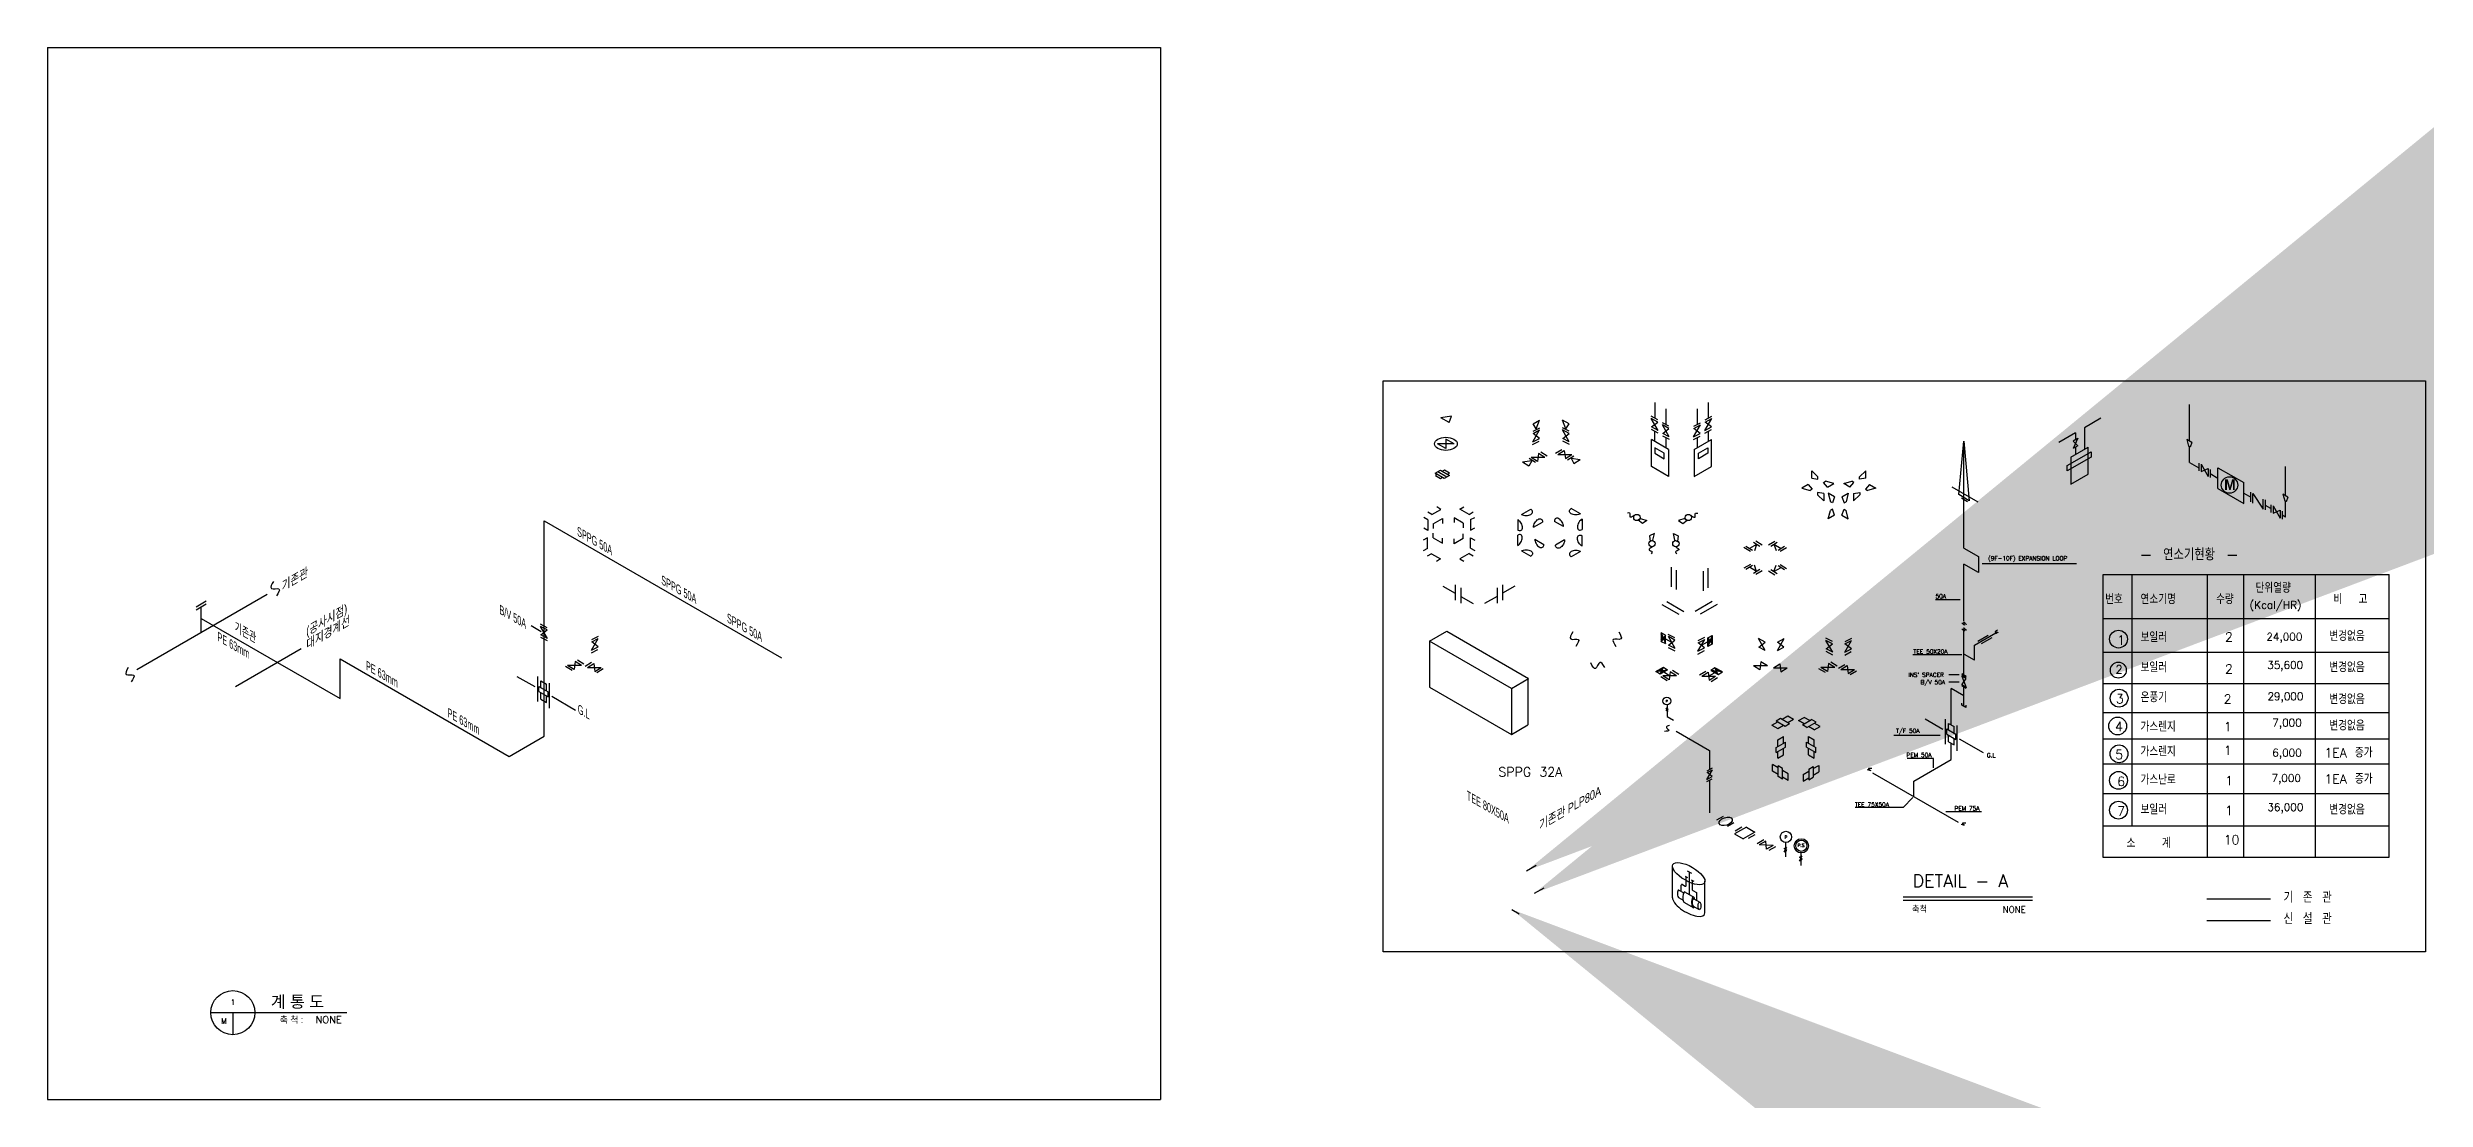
# Model space of a CAD drawing. Extents: x -252 to 275, y 253 to 390.
# Drawn here: x -34.9 to 274.8, y 252.9 to 389.9 of the extents above; entities that cross this region are included whole.
import ezdxf
from ezdxf.enums import TextEntityAlignment as Align

# ---------------------------------------------------------------- set-up
doc = ezdxf.new("R2010")
doc.units = 0
doc.layers.get('0').update_dxf_attribs({"linetype": 'CONTINUOUS'})
for name, color, linetype in [('GAS', 1, 'CONTINUOUS'), ('GTEXT', 2, 'CONTINUOUS'), ('기존관', 3, 'CONTINUOUS')]:
    doc.layers.add(name, color=color, linetype=linetype)
doc.styles.add('HGW', font='romand', dxfattribs={"bigfont": 'hgw'})
doc.styles.add('HSH', font='romans', dxfattribs={"bigfont": 'hs'})
doc.styles.add('HSW', font='romans.shx', dxfattribs={"bigfont": 'HSw.shx'})
doc.styles.add('HTXTW', font='txt', dxfattribs={"bigfont": 'htxtw'})
doc.styles.get("Standard").update_dxf_attribs({"font": 'Dotum.ttf'})
doc.styles.add('굴림', font='', dxfattribs={"bigfont": '굴림'})
doc.styles.get('굴림').set_extended_font_data('Gulim', bold=True)
doc.dimstyles.get("Standard").update_dxf_attribs({"dimtxt": 0.18, "dimasz": 0.18, "dimexe": 0.18, "dimexo": 0.0625, "dimgap": 0.09, "dimtad": 0, "dimtih": 1, "dimtoh": 1, "dimdec": 4, "dimzin": 0, "dimdsep": 46, "dimtxsty": 'Standard', "dimcen": 0.09, "dimadec": 0, "dimazin": 0, "dimtfac": 1, "dimtdec": 4, "dimtofl": 0, "dimtmove": 0, "dimatfit": 3, "dimfxl": 0, "dimtolj": 1, "dimtzin": 0, "dimarcsym": 0})

msp = doc.modelspace()

# ---------------------------------------------------------------- linework, layer by layer
for p, q in [((139.07, 346.52), (274.85, 346.52)), ((139.07, 272.15), (139.07, 346.52)), ((274.85, 346.52), (274.85, 272.15)), ((274.85, 272.15), (139.07, 272.15))]:
    msp.add_line(p, q)
at = {"layer": 'GAS'}
for p, q in [((174.45, 343.68), (174.45, 341.64)), ((175.88, 342.85), (175.88, 340.82)), ((179.97, 342.85), (179.97, 340.82)), ((181.4, 343.68), (181.4, 341.64)), ((232.57, 341.65), (230.42, 340.41)), ((244.1, 338.67), (244.1, 343.42)), ((174.43, 339.95), (174.43, 338.63)), ((175.88, 339.11), (175.88, 337.79)), ((179.97, 339.11), (179.97, 337.79)), ((181.42, 339.95), (181.42, 338.63)), ((214.72, 324.73), (214.72, 338.35)), ((229.24, 339.73), (227.09, 338.49)), ((229.24, 339.73), (229.24, 338.84)), ((229.24, 337.86), (229.24, 336.91)), ((230.42, 340.41), (230.42, 337.6)), ((244.1, 335.89), (244.1, 337.93)), ((244.1, 335.89), (245.31, 335.19)), ((256.61, 331.54), (256.61, 335.36)), ((246.79, 334.43), (247.8, 333.85)), ((251.18, 331.9), (252.08, 331.37)), ((254.69, 329.87), (253.99, 330.27)), ((256.61, 328.76), (256.17, 329.01)), ((256.61, 328.76), (256.61, 330.8)), ((29.75, 300.21), (29.75, 328.29)), ((29.75, 328.29), (60.68, 310.43)), ((214.72, 324.73), (216.61, 323.65)), ((214.72, 315.2), (214.72, 322.65)), ((216.61, 321.56), (214.72, 322.65)), ((216.61, 323.65), (216.61, 321.56)), ((214.72, 308.19), (214.72, 313.93)), ((216.08, 312.09), (218.87, 313.7)), ((-4.97, 309.83), (3.19, 305.12)), ((3.19, 305.12), (3.19, 310.32)), ((3.19, 310.32), (25.22, 297.6)), ((216.08, 310.12), (214.78, 310.87)), ((216.08, 310.12), (216.08, 312.09)), ((213.08, 301.68), (213.08, 306.43)), ((214.72, 305.48), (213.08, 306.43)), ((214.72, 304.24), (214.72, 306.61)), ((25.22, 297.6), (29.75, 300.21)), ((213.08, 297.17), (213.08, 299.3)), ((202.83, 295.47), (213.96, 289.04)), ((208.2, 294.35), (213.08, 297.17)), ((208.2, 292.37), (208.2, 294.35)), ((246.36, 276.2), (254.66, 276.2))]:
    msp.add_line(p, q, dxfattribs=at)
at = {"layer": 'GAS', "color": 50}
for p, q in [((217.12, 322.72), (229.37, 322.72)), ((214.23, 317.97), (211.04, 317.97)), ((214.47, 310.82), (208.08, 310.82)), ((210.75, 297.33), (207.32, 297.33)), ((210.75, 296.12), (210.75, 297.33)), ((208.06, 292.22), (206.82, 290.96)), ((206.82, 290.96), (200.55, 290.96)), ((212.36, 290.42), (217, 290.42))]:
    msp.add_line(p, q, dxfattribs=at)
at = {"layer": 'GTEXT'}
for p, q in [((-34.92, 389.92), (-34.92, 252.92)), ((-34.92, 389.92), (110.08, 389.92)), ((110.08, 389.92), (110.08, 252.92)), ((147.99, 341.89), (146.6, 341.71)), ((147.67, 341.09), (146.6, 341.71)), ((147.67, 341.09), (147.99, 341.89)), ((158.59, 340.93), (159.45, 341.4)), ((159, 340.28), (158.59, 340.93)), ((159, 340.28), (159.45, 341.4)), ((163.29, 340.93), (162.43, 341.4)), ((162.87, 340.28), (162.43, 341.4)), ((162.87, 340.28), (163.29, 340.93)), ((174.83, 341.43), (173.97, 341.9)), ((174.88, 340.04), (173.98, 341.6)), ((174.84, 341.14), (173.98, 341.6)), ((174.01, 340.51), (174.84, 341.14)), ((176.3, 340.59), (175.44, 341.05)), ((176.34, 339.2), (175.44, 340.76)), ((176.3, 340.29), (175.44, 340.76)), ((179.51, 339.2), (180.41, 340.76)), ((179.54, 340.29), (180.41, 340.76)), ((179.55, 340.59), (180.41, 341.05)), ((180.97, 340.04), (181.87, 341.6)), ((181.01, 341.43), (181.88, 341.9)), ((181.01, 341.14), (181.87, 341.6)), ((181.83, 340.51), (181.01, 341.14)), ((148.3, 338.31), (146.15, 338.31)), ((147.23, 337.69), (146.15, 338.31)), ((148.3, 338.31), (147.23, 338.93)), ((147.23, 338.93), (147.23, 337.69)), ((158.54, 338.21), (159.41, 338.67)), ((158.55, 338.56), (159.45, 340.11)), ((158.55, 338.56), (159.42, 339.02)), ((158.59, 339.65), (159.45, 340.11)), ((159.42, 339.02), (158.59, 339.65)), ((158.6, 339.95), (159.46, 340.41)), ((163.28, 339.95), (162.42, 340.41)), ((163.29, 339.65), (162.43, 340.11)), ((163.32, 338.56), (162.43, 340.11)), ((162.46, 339.02), (163.29, 339.65)), ((163.32, 338.56), (162.46, 339.02)), ((163.33, 338.21), (162.47, 338.67)), ((174.88, 340.04), (174.01, 340.51)), ((176.26, 337.57), (174.01, 338.87)), ((174.01, 335.35), (174.01, 338.87)), ((174.89, 339.7), (174.03, 340.16)), ((174.47, 337.77), (174.47, 337.07)), ((175.69, 337.07), (174.47, 337.77)), ((175.48, 339.66), (176.3, 340.29)), ((176.34, 339.2), (175.48, 339.66)), ((176.35, 338.85), (175.49, 339.32)), ((179.5, 338.85), (180.36, 339.32)), ((179.51, 339.2), (180.37, 339.66)), ((180.37, 339.66), (179.54, 340.29)), ((179.59, 337.57), (181.84, 338.87)), ((180.16, 337.07), (181.38, 337.77)), ((180.96, 339.7), (181.82, 340.16)), ((180.97, 340.04), (181.83, 340.51)), ((181.38, 337.77), (181.38, 337.07)), ((181.84, 335.35), (181.84, 338.87)), ((214.04, 331.7), (214.73, 338.65)), ((214.73, 338.65), (215.41, 330.9)), ((228.65, 336.58), (230.9, 337.88)), ((229.57, 339.03), (228.95, 337.7)), ((229.21, 338.82), (228.95, 338.67)), ((228.95, 338.67), (229.57, 338.05)), ((229.57, 338.05), (228.95, 337.7)), ((229.21, 338.82), (229.57, 339.03)), ((230.9, 334.36), (230.9, 337.88)), ((243.77, 338.86), (243.99, 337.99)), ((244.43, 338.48), (243.77, 338.86)), ((244.2, 337.87), (243.99, 337.99)), ((244.43, 338.48), (244.2, 337.87)), ((145.85, 334.49), (146.53, 334.89)), ((146.19, 334.69), (147.37, 334)), ((146.53, 334.89), (147.71, 334.2)), ((147.05, 334.89), (146.79, 334.74)), ((147.73, 334.49), (147.05, 334.89)), ((158.42, 336.07), (157.23, 335.9)), ((158.06, 335.38), (157.23, 335.9)), ((158.42, 336.07), (158.06, 335.38)), ((158.91, 335.88), (158.08, 336.4)), ((159.17, 336.02), (158.34, 336.54)), ((160.14, 336.54), (158.34, 336.54)), ((159.31, 337.06), (159.17, 336.02)), ((160.14, 336.54), (159.31, 337.06)), ((160.44, 336.71), (159.61, 337.22)), ((161.53, 337.07), (162.36, 337.58)), ((161.83, 336.9), (162.66, 337.42)), ((161.83, 336.9), (163.63, 336.9)), ((162.66, 337.42), (162.8, 336.38)), ((162.8, 336.38), (163.63, 336.9)), ((163.06, 336.24), (163.89, 336.76)), ((163.55, 336.43), (164.74, 336.25)), ((163.55, 336.43), (163.91, 335.74)), ((163.91, 335.74), (164.74, 336.25)), ((176.26, 334.05), (174.01, 335.35)), ((174.47, 337.07), (175.69, 336.37)), ((175.69, 336.37), (175.69, 337.09)), ((176.26, 337.57), (176.26, 334.05)), ((179.59, 337.57), (179.59, 334.05)), ((179.59, 334.05), (181.84, 335.35)), ((180.16, 336.37), (180.16, 337.09)), ((181.38, 337.07), (180.16, 336.37)), ((194.9, 333.83), (194.9, 334.79)), ((194.9, 334.79), (195.7, 334)), ((201.93, 334.79), (201.13, 334)), ((201.93, 333.84), (201.93, 334.79)), ((228.19, 335.47), (231.28, 337.26)), ((231.28, 336.56), (228.19, 334.78)), ((228.19, 334.78), (228.19, 335.5)), ((228.65, 336.58), (228.65, 335.43)), ((228.65, 335.75), (228.65, 333.06)), ((231.28, 337.26), (231.28, 336.56)), ((245.31, 335.79), (245.31, 334.77)), ((245.62, 335.65), (246.55, 334.05)), ((245.62, 335.65), (245.62, 334.69)), ((245.62, 334.69), (246.55, 335.08)), ((246.55, 335.08), (246.55, 334.05)), ((246.79, 334.94), (246.79, 333.91)), ((247.8, 335.2), (251.18, 333.25)), ((247.8, 332.49), (247.8, 335.2)), ((147.03, 333.81), (145.85, 334.49)), ((146.11, 334.34), (145.87, 334.2)), ((145.87, 334.2), (146.55, 333.81)), ((146.55, 333.81), (146.79, 333.95)), ((147.71, 334.2), (147.03, 333.81)), ((147.47, 334.34), (147.73, 334.49)), ((194.42, 333), (193.59, 332.53)), ((193.59, 332.53), (194.68, 332.23)), ((194.42, 333), (194.94, 332.38)), ((194.94, 332.38), (194.68, 332.23)), ((194.9, 333.83), (195.7, 333.7)), ((196.46, 331.82), (195.66, 331.96)), ((195.66, 331.96), (195.66, 331.66)), ((196.46, 330.87), (195.66, 331.66)), ((195.7, 333.7), (195.7, 334)), ((196.42, 333.28), (196.68, 333.43)), ((196.94, 332.65), (196.42, 333.28)), ((196.46, 331.82), (196.46, 330.87)), ((197.77, 333.13), (196.68, 333.43)), ((196.94, 332.65), (197.77, 333.13)), ((197.05, 331.86), (197.34, 330.77)), ((197.88, 331.39), (197.05, 331.86)), ((198.84, 331.39), (199.66, 331.86)), ((199.06, 333.13), (200.14, 333.43)), ((199.88, 332.65), (199.06, 333.13)), ((199.66, 331.86), (199.38, 330.77)), ((199.88, 332.65), (200.4, 333.28)), ((200.4, 333.28), (200.14, 333.43)), ((200.36, 331.83), (201.16, 331.96)), ((200.36, 331.83), (200.36, 330.87)), ((200.36, 330.87), (201.16, 331.66)), ((201.13, 333.7), (201.13, 334)), ((201.93, 333.84), (201.13, 333.7)), ((201.16, 331.96), (201.16, 331.66)), ((202.41, 333.01), (201.89, 332.38)), ((201.89, 332.38), (202.15, 332.23)), ((203.23, 332.53), (202.15, 332.23)), ((202.41, 333.01), (203.23, 332.53)), ((216.57, 330.7), (213.2, 332.64)), ((215.41, 330.9), (214.04, 331.7)), ((228.65, 333.06), (230.9, 334.36)), ((247.8, 332.49), (251.18, 330.54)), ((251.18, 330.54), (251.18, 333.25)), ((252.08, 330.73), (252.08, 332.01)), ((252.37, 330.57), (252.37, 331.85)), ((252.37, 331.85), (253.7, 329.8)), ((256.28, 331.73), (256.51, 330.86)), ((256.94, 331.35), (256.28, 331.73)), ((144.88, 328.4), (144.35, 328.7)), ((145.4, 329.09), (144.87, 329.39)), ((144.88, 328.4), (144.88, 327.02)), ((145.4, 329.09), (146.59, 329.77)), ((145.59, 327.87), (146.78, 328.56)), ((146.59, 329.77), (146.06, 330.08)), ((146.78, 328.56), (146.78, 327.95)), ((149.49, 327.96), (148.3, 328.65)), ((148.3, 328.65), (148.3, 328.04)), ((149.06, 329.81), (149.59, 330.11)), ((150.25, 329.12), (149.06, 329.81)), ((150.25, 329.12), (150.78, 329.43)), ((150.46, 328.43), (150.99, 328.73)), ((150.46, 328.43), (150.46, 327.06)), ((156.59, 328.43), (156.59, 327.05)), ((157.11, 329.12), (158.3, 329.8)), ((164.77, 329.2), (163.58, 329.89)), ((164.98, 328.51), (164.98, 327.14)), ((172.58, 328.59), (172.27, 328.37)), ((172.85, 327.93), (172.27, 328.37)), ((172.58, 328.59), (173.41, 328.32)), ((178.37, 328.59), (177.53, 328.32)), ((178.09, 327.93), (178.68, 328.37)), ((178.37, 328.59), (178.68, 328.37)), ((197.05, 328.55), (197.34, 329.64)), ((197.88, 329.02), (197.05, 328.55)), ((197.6, 330.62), (197.34, 330.77)), ((197.6, 329.79), (197.34, 329.64)), ((197.88, 331.39), (197.6, 330.62)), ((197.88, 329.02), (197.6, 329.79)), ((198.84, 331.39), (199.12, 330.62)), ((198.84, 329.02), (199.12, 329.79)), ((198.84, 329.02), (199.66, 328.55)), ((199.12, 330.62), (199.38, 330.77)), ((199.12, 329.79), (199.38, 329.64)), ((199.66, 328.55), (199.38, 329.64)), ((215.17, 330.77), (214.39, 331.22)), ((253.7, 329.8), (253.7, 331.08)), ((253.99, 329.73), (253.99, 331.01)), ((254.69, 330.37), (254.69, 329.35)), ((255, 330.23), (255.94, 328.63)), ((255, 330.23), (255, 329.27)), ((255, 329.27), (255.94, 329.66)), ((255.94, 329.66), (255.94, 328.63)), ((256.17, 329.52), (256.17, 328.49)), ((256.72, 330.74), (256.51, 330.86)), ((256.94, 331.35), (256.72, 330.74)), ((144.83, 326.06), (144.3, 325.75)), ((144.88, 327.02), (144.35, 327.33)), ((144.83, 324.68), (144.83, 326.06)), ((145.59, 327.87), (145.59, 327.26)), ((145.59, 326.07), (145.59, 326.68)), ((145.59, 326.07), (146.78, 325.38)), ((146.78, 325.38), (146.78, 326)), ((149.49, 325.98), (148.3, 325.3)), ((148.3, 325.3), (148.3, 325.91)), ((149.49, 327.96), (149.49, 327.35)), ((149.49, 325.98), (149.49, 326.59)), ((150.46, 327.06), (150.99, 327.36)), ((150.46, 326.07), (150.99, 325.77)), ((150.46, 324.7), (150.46, 326.07)), ((156.59, 325.05), (156.59, 326.42)), ((158.65, 327.44), (159.84, 328.12)), ((158.81, 325.9), (160, 325.21)), ((162.56, 327.53), (161.37, 328.21)), ((162.71, 325.81), (161.52, 325.12)), ((164.98, 324.96), (164.98, 326.34)), ((173.41, 328.32), (172.85, 327.93)), ((174.4, 326.61), (173.78, 326.32)), ((173.78, 326.32), (173.87, 325.6)), ((174.21, 325.76), (173.87, 325.6)), ((174.21, 325.76), (174.4, 326.61)), ((176.88, 326.61), (177.5, 326.32)), ((177.07, 325.76), (176.88, 326.61)), ((177.07, 325.76), (177.42, 325.6)), ((177.5, 326.32), (177.42, 325.6)), ((177.53, 328.32), (178.09, 327.93)), ((188.13, 324.95), (187.3, 325.46)), ((188.43, 325.11), (187.6, 325.62)), ((189.25, 325.13), (190.08, 325.64)), ((189.56, 324.97), (190.39, 325.48)), ((144.83, 324.68), (144.3, 324.38)), ((145.35, 323.99), (144.82, 323.69)), ((145.35, 323.99), (146.54, 323.31)), ((146.54, 323.31), (146.01, 323)), ((150.25, 324.01), (149.06, 323.32)), ((149.06, 323.32), (149.59, 323.02)), ((150.25, 324.01), (150.78, 323.7)), ((150.46, 324.7), (150.99, 324.4)), ((157.11, 324.36), (158.3, 323.67)), ((164.77, 324.27), (163.58, 323.58)), ((176.63, 319.69), (176.63, 322.25)), ((186.9, 324.29), (186.07, 324.8)), ((186.9, 322.6), (186.07, 322.09)), ((187.16, 324.43), (186.33, 324.94)), ((187.16, 322.46), (186.33, 321.95)), ((187.71, 325.2), (186.78, 324.66)), ((187.71, 321.69), (186.78, 322.22)), ((187.71, 325.2), (187.43, 324.39)), ((187.71, 321.69), (187.43, 322.5)), ((189.97, 325.22), (190.91, 324.69)), ((189.97, 325.22), (190.25, 324.41)), ((189.97, 321.66), (190.25, 322.48)), ((189.97, 321.66), (190.91, 322.2)), ((190.52, 324.45), (191.35, 324.96)), ((190.52, 322.44), (191.35, 321.93)), ((190.78, 324.31), (191.61, 324.82)), ((190.78, 322.58), (191.61, 322.07)), ((177.27, 319.32), (177.27, 321.87)), ((180.78, 319.17), (180.78, 321.73)), ((181.42, 319.55), (181.42, 322.1)), ((188.13, 321.94), (187.3, 321.43)), ((188.43, 321.78), (187.6, 321.27)), ((189.25, 321.76), (190.08, 321.24)), ((189.56, 321.92), (190.39, 321.41)), ((-6.33, 318.67), (-23.29, 308.88)), ((-14.26, 317.8), (-15.57, 317.04)), ((-14.26, 317.41), (-15.57, 316.66)), ((-14.9, 313.73), (-14.9, 317.04)), ((175.38, 317.38), (177.59, 316.1)), ((176.03, 317.75), (178.24, 316.48)), ((181.94, 317.75), (179.73, 316.48)), ((182.58, 317.38), (180.37, 316.1)), ((-14.9, 315.56), (-4.97, 309.83)), ((30.16, 314.36), (29.3, 314.83)), ((30.16, 314.07), (29.3, 314.53)), ((30.2, 312.97), (29.3, 314.53)), ((29.34, 313.44), (30.16, 314.07)), ((30.2, 312.97), (29.34, 313.44)), ((30.21, 312.63), (29.35, 313.09)), ((35.93, 311.42), (36.82, 312.97)), ((35.96, 312.51), (36.82, 312.97)), ((35.97, 312.81), (36.83, 313.27)), ((145.11, 312.6), (147.36, 313.9)), ((147.36, 313.9), (158.02, 307.74)), ((175.85, 313.38), (175.28, 313.7)), ((175.28, 313.7), (175.28, 312.57)), ((175.28, 313.7), (175.85, 312.28)), ((175.28, 313.66), (175.29, 313.67)), ((175.28, 313.58), (175.31, 313.61)), ((175.28, 313.49), (175.34, 313.55)), ((175.28, 313.41), (175.36, 313.49)), ((175.28, 313.33), (175.38, 313.43)), ((175.85, 313.38), (175.28, 312.57)), ((175.28, 313.24), (175.41, 313.37)), ((175.28, 313.16), (175.43, 313.31)), ((175.28, 313.08), (175.46, 313.25)), ((175.28, 312.99), (175.48, 313.2)), ((175.28, 312.91), (175.5, 313.14)), ((175.28, 312.82), (175.53, 313.08)), ((175.28, 312.74), (175.55, 313.02)), ((175.28, 312.66), (175.49, 312.87)), ((175.58, 312.96), (175.85, 313.23)), ((175.6, 312.9), (175.85, 313.14)), ((175.62, 312.84), (175.85, 313.06)), ((175.65, 312.78), (175.85, 312.98)), ((175.67, 312.72), (175.85, 312.89)), ((175.69, 313.16), (175.85, 313.31)), ((175.85, 312.28), (175.85, 313.38)), ((176.66, 312.43), (175.88, 312.88)), ((177.07, 313.02), (176.21, 313.49)), ((177.08, 312.73), (176.22, 313.19)), ((177.11, 311.63), (176.22, 313.19)), ((180.12, 312.67), (180.99, 313.13)), ((181.35, 313.02), (181.92, 313.35)), ((181.92, 313.35), (181.35, 311.93)), ((181.35, 311.93), (181.35, 313.02)), ((181.35, 313.02), (181.92, 312.21)), ((181.5, 312.8), (181.35, 312.96)), ((181.62, 312.6), (181.35, 312.87)), ((181.92, 312.72), (181.74, 312.9)), ((181.92, 312.8), (181.76, 312.96)), ((181.92, 312.89), (181.78, 313.02)), ((181.92, 312.97), (181.81, 313.08)), ((181.92, 313.05), (181.83, 313.14)), ((181.92, 313.14), (181.86, 313.2)), ((181.92, 313.22), (181.88, 313.26)), ((181.92, 313.31), (181.9, 313.32)), ((181.92, 313.35), (181.92, 312.21)), ((188.81, 312.47), (187.95, 312.93)), ((188.85, 311.37), (187.95, 312.93)), ((190.42, 311.37), (191.31, 312.93)), ((190.45, 312.47), (191.31, 312.93)), ((197.59, 312.54), (196.73, 313)), ((199.24, 312.54), (200.1, 313)), ((216.53, 312.59), (217.9, 313.38)), ((217.02, 312.31), (218.39, 313.1)), ((-1.89, 311.62), (-10.46, 306.67)), ((33.8, 309.95), (33.66, 308.92)), ((34.63, 309.44), (33.8, 309.95)), ((34.93, 309.6), (34.1, 310.12)), ((35.1, 309.34), (35.93, 309.85)), ((35.92, 311.07), (36.78, 311.53)), ((35.93, 311.42), (36.79, 311.88)), ((36.79, 311.88), (35.96, 312.51)), ((155.77, 306.44), (145.11, 312.6)), ((145.11, 312.6), (145.11, 306.62)), ((175.28, 312.57), (175.29, 312.59)), ((175.28, 312.57), (175.85, 312.28)), ((175.7, 312.66), (175.85, 312.81)), ((175.72, 312.6), (175.85, 312.73)), ((175.74, 312.54), (175.85, 312.64)), ((175.77, 312.48), (175.85, 312.56)), ((175.79, 312.42), (175.85, 312.47)), ((175.81, 312.36), (175.85, 312.39)), ((175.84, 312.3), (175.85, 312.31)), ((176.25, 312.1), (177.08, 312.73)), ((177.11, 311.63), (176.25, 312.1)), ((177.12, 311.29), (176.26, 311.75)), ((180.07, 310.93), (180.93, 311.4)), ((180.08, 311.28), (180.98, 312.84)), ((180.08, 311.28), (180.94, 311.74)), ((180.12, 312.37), (180.98, 312.84)), ((180.94, 311.74), (180.12, 312.37)), ((180.54, 312.07), (181.32, 312.52)), ((181.59, 312.54), (181.35, 312.79)), ((181.57, 312.48), (181.35, 312.7)), ((181.55, 312.42), (181.35, 312.62)), ((181.52, 312.36), (181.35, 312.54)), ((181.5, 312.3), (181.35, 312.45)), ((181.47, 312.24), (181.35, 312.37)), ((181.45, 312.18), (181.35, 312.29)), ((181.92, 312.21), (181.35, 311.93)), ((181.43, 312.12), (181.35, 312.2)), ((181.4, 312.06), (181.35, 312.12)), ((181.38, 312), (181.35, 312.04)), ((181.35, 311.95), (181.35, 311.95)), ((181.92, 312.39), (181.64, 312.66)), ((181.92, 312.47), (181.66, 312.72)), ((181.92, 312.55), (181.69, 312.78)), ((181.92, 312.3), (181.7, 312.52)), ((181.92, 312.64), (181.71, 312.84)), ((181.92, 312.22), (181.9, 312.24)), ((187.99, 311.83), (188.81, 312.47)), ((188.85, 311.37), (187.99, 311.83)), ((188.28, 309.91), (188.15, 308.87)), ((189.12, 309.39), (188.28, 309.91)), ((190.42, 311.37), (191.28, 311.83)), ((191.28, 311.83), (190.45, 312.47)), ((197.6, 312.24), (196.74, 312.71)), ((197.63, 311.15), (196.74, 312.71)), ((196.77, 311.61), (197.6, 312.24)), ((197.63, 311.15), (196.77, 311.61)), ((197.64, 310.8), (196.78, 311.27)), ((198.2, 309.33), (197.37, 309.85)), ((199.19, 310.8), (200.05, 311.27)), ((199.2, 311.15), (200.09, 312.71)), ((199.2, 311.15), (200.06, 311.61)), ((199.23, 312.24), (200.09, 312.71)), ((200.06, 311.61), (199.23, 312.24)), ((28.59, 306.64), (26.27, 307.97)), ((28.9, 308.01), (28.9, 304.74)), ((29.09, 306.04), (29.09, 306.71)), ((29.09, 306.71), (30.29, 306.02)), ((29.32, 306.58), (29.32, 307.44)), ((29.32, 307.44), (30.06, 307.01)), ((30.06, 306.15), (30.06, 307.01)), ((30.4, 307.14), (30.4, 303.87)), ((33.4, 308.78), (32.57, 309.29)), ((34.63, 309.44), (32.83, 309.43)), ((33.66, 308.92), (32.83, 309.43)), ((35.41, 309.17), (36.24, 309.68)), ((35.41, 309.17), (37.2, 309.17)), ((36.24, 309.68), (36.37, 308.65)), ((36.37, 308.65), (37.2, 309.17)), ((36.63, 308.51), (37.46, 309.03)), ((155.77, 306.44), (158.02, 307.74)), ((157.91, 307.81), (157.91, 301.7)), ((174.59, 308.65), (175.57, 309.22)), ((174.59, 308.65), (176.11, 308.87)), ((175.16, 308.32), (174.59, 308.65)), ((174.63, 308.67), (174.62, 308.66)), ((174.7, 308.72), (174.69, 308.67)), ((174.77, 308.76), (174.75, 308.68)), ((174.84, 308.8), (174.81, 308.68)), ((174.92, 308.84), (174.88, 308.69)), ((174.99, 308.88), (174.94, 308.7)), ((175.06, 308.92), (175, 308.71)), ((175.13, 308.97), (175.07, 308.72)), ((175.21, 309.01), (175.13, 308.73)), ((175.16, 308.32), (175.57, 309.22)), ((176.11, 308.87), (175.16, 308.32)), ((175.28, 309.05), (175.19, 308.74)), ((175.27, 308.57), (175.21, 308.36)), ((176.07, 307.44), (175.24, 307.96)), ((175.35, 309.09), (175.26, 308.75)), ((175.39, 308.77), (175.29, 308.4)), ((175.42, 309.13), (175.32, 308.76)), ((175.45, 308.78), (175.36, 308.44)), ((175.49, 309.18), (175.42, 308.88)), ((175.51, 308.79), (175.43, 308.48)), ((175.58, 308.79), (175.5, 308.52)), ((176.33, 307.58), (175.5, 308.1)), ((177.3, 308.1), (175.5, 308.1)), ((175.57, 309.22), (175.56, 309.19)), ((175.57, 309.22), (176.11, 308.87)), ((175.64, 308.8), (175.58, 308.57)), ((176.39, 308.1), (175.61, 308.55)), ((175.7, 308.81), (175.65, 308.61)), ((175.77, 308.82), (175.72, 308.65)), ((175.83, 308.83), (175.79, 308.69)), ((175.89, 308.84), (175.87, 308.73)), ((175.96, 308.85), (175.94, 308.77)), ((176.02, 308.86), (176.01, 308.82)), ((176.09, 308.87), (176.08, 308.86)), ((176.47, 308.62), (176.33, 307.58)), ((177.3, 308.1), (176.47, 308.62)), ((177.6, 308.27), (176.77, 308.78)), ((180.26, 308.2), (181.09, 308.71)), ((180.56, 308.03), (181.39, 308.55)), ((180.56, 308.03), (182.36, 308.03)), ((181.39, 308.55), (181.53, 307.52)), ((181.47, 308.03), (182.25, 308.48)), ((181.53, 307.52), (182.36, 308.03)), ((182.29, 309.15), (181.75, 308.8)), ((181.75, 308.8), (182.7, 308.26)), ((183.27, 308.59), (181.75, 308.8)), ((181.77, 308.8), (181.78, 308.79)), ((181.79, 307.37), (182.62, 307.89)), ((181.84, 308.79), (181.85, 308.75)), ((181.9, 308.78), (181.92, 308.71)), ((181.96, 308.77), (181.99, 308.67)), ((182.03, 308.76), (182.07, 308.62)), ((182.09, 308.76), (182.14, 308.58)), ((182.16, 308.75), (182.21, 308.54)), ((182.22, 308.74), (182.28, 308.5)), ((182.28, 308.73), (182.36, 308.46)), ((183.27, 308.59), (182.29, 309.15)), ((182.7, 308.26), (182.29, 309.15)), ((182.29, 309.15), (182.3, 309.13)), ((182.35, 308.72), (182.43, 308.41)), ((182.36, 309.11), (182.44, 308.81)), ((182.41, 308.71), (182.5, 308.37)), ((182.44, 309.07), (182.54, 308.69)), ((182.47, 308.7), (182.57, 308.33)), ((182.51, 309.02), (182.6, 308.68)), ((182.58, 308.98), (182.66, 308.67)), ((182.59, 308.5), (182.64, 308.29)), ((182.65, 308.94), (182.73, 308.66)), ((182.7, 308.26), (183.27, 308.59)), ((182.73, 308.9), (182.79, 308.65)), ((182.8, 308.86), (182.86, 308.65)), ((182.87, 308.82), (182.92, 308.64)), ((182.94, 308.77), (182.98, 308.63)), ((183.02, 308.73), (183.05, 308.62)), ((183.09, 308.69), (183.11, 308.61)), ((183.16, 308.65), (183.17, 308.6)), ((183.23, 308.61), (183.24, 308.59)), ((188.15, 308.87), (187.32, 309.39)), ((189.12, 309.39), (187.32, 309.39)), ((189.9, 309.13), (190.73, 309.64)), ((189.9, 309.13), (191.69, 309.12)), ((190.73, 309.64), (190.86, 308.61)), ((190.86, 308.61), (191.69, 309.12)), ((196.68, 308.51), (195.84, 309.02)), ((197.9, 309.17), (196.1, 309.16)), ((196.94, 308.65), (196.1, 309.16)), ((197.07, 309.68), (196.94, 308.65)), ((197.9, 309.17), (197.07, 309.68)), ((198.37, 309.07), (199.21, 309.58)), ((198.68, 308.9), (199.51, 309.42)), ((198.68, 308.9), (200.47, 308.9)), ((199.51, 309.42), (199.64, 308.38)), ((199.64, 308.38), (200.47, 308.9)), ((199.9, 308.24), (200.73, 308.76)), ((214.11, 308.21), (212.75, 308.21)), ((214.11, 307.28), (212.75, 307.28)), ((215.02, 308.02), (214.43, 308.36)), ((215.02, 307.87), (214.43, 308.21)), ((214.43, 308.06), (215.02, 306.59)), ((215.02, 307.72), (214.43, 308.06)), ((214.43, 306.93), (215.02, 307.72)), ((215.02, 306.59), (214.43, 306.93)), ((215.02, 306.44), (214.43, 306.78)), ((29.09, 306.04), (30.29, 305.36)), ((29.32, 305.05), (29.32, 305.92)), ((29.32, 305.05), (30.06, 304.62)), ((30.06, 304.62), (30.06, 305.49)), ((30.29, 305.36), (30.29, 306.02)), ((33.87, 303.58), (30.75, 305.39)), ((145.11, 306.62), (155.77, 300.46)), ((155.77, 306.44), (155.77, 300.46)), ((176.18, 303.75), (175.93, 303.89)), ((176.18, 303.44), (175.93, 303.89)), ((175.94, 303.58), (176.18, 303.75)), ((176.18, 303.44), (175.94, 303.58)), ((176.06, 304.3), (176.06, 303.82)), ((214.44, 304.27), (214.44, 304.54)), ((214.99, 303.96), (214.44, 304.27)), ((214.99, 304.25), (214.99, 303.96)), ((155.77, 300.46), (157.91, 301.7)), ((176.06, 303.51), (176.06, 302.81)), ((176.06, 302.81), (176.91, 302.32)), ((177.24, 300.89), (181.57, 298.38)), ((189.72, 301.67), (190.47, 302.1)), ((189.72, 301.67), (190.47, 301.24)), ((190.25, 302.23), (190.82, 302.57)), ((190.25, 302.23), (191.44, 301.55)), ((190.47, 301.24), (191.21, 301.67)), ((190.82, 302.57), (192.01, 301.88)), ((191.05, 302.44), (191.79, 302.87)), ((191.44, 301.55), (192.01, 301.88)), ((191.79, 302.87), (192.54, 302.44)), ((191.79, 302.01), (192.54, 302.44)), ((193.17, 302.25), (193.91, 302.68)), ((193.91, 301.82), (193.17, 302.25)), ((193.69, 301.69), (194.88, 302.38)), ((194.27, 301.36), (193.69, 301.69)), ((194.66, 302.25), (193.91, 302.68)), ((194.27, 301.36), (195.46, 302.05)), ((195.23, 301.06), (194.49, 301.49)), ((195.46, 302.05), (194.88, 302.38)), ((195.98, 301.49), (195.23, 301.92)), ((195.23, 301.06), (195.98, 301.49)), ((211.97, 301.09), (209.66, 302.43)), ((212.29, 302.46), (212.29, 299.19)), ((212.48, 300.5), (212.48, 301.17)), ((212.48, 301.17), (213.67, 300.48)), ((212.48, 300.5), (213.67, 299.81)), ((212.7, 301.04), (212.7, 301.9)), ((212.7, 301.9), (213.45, 301.47)), ((213.45, 300.61), (213.45, 301.47)), ((213.67, 299.81), (213.67, 300.48)), ((213.78, 301.6), (213.78, 298.33)), ((181.57, 298.38), (181.57, 295.88)), ((190.26, 298.76), (191.46, 299.44)), ((190.26, 298.09), (191.46, 298.78)), ((190.26, 298.09), (190.26, 298.76)), ((190.49, 299.75), (191.23, 300.18)), ((190.49, 298.89), (190.49, 299.75)), ((190.49, 297.36), (190.49, 298.22)), ((190.49, 297.36), (191.23, 297.79)), ((191.23, 299.32), (191.23, 300.18)), ((191.23, 297.79), (191.23, 298.65)), ((191.46, 298.78), (191.46, 299.44)), ((194.23, 298.78), (194.23, 299.45)), ((194.23, 299.45), (195.43, 298.76)), ((194.23, 298.78), (195.43, 298.09)), ((194.46, 299.32), (194.46, 300.18)), ((194.46, 300.18), (195.2, 299.75)), ((194.46, 297.79), (194.46, 298.65)), ((194.46, 297.79), (195.2, 297.36)), ((195.2, 298.89), (195.2, 299.75)), ((195.2, 297.36), (195.2, 298.22)), ((195.43, 298.09), (195.43, 298.76)), ((211.62, 300.33), (205.58, 300.33)), ((212.7, 299.51), (212.7, 300.37)), ((212.7, 299.51), (213.45, 299.08)), ((213.45, 299.08), (213.45, 299.94)), ((217.26, 298.04), (214.13, 299.85)), ((181.24, 294.31), (181.94, 294.69)), ((181.25, 294.59), (181.97, 295.86)), ((181.25, 294.59), (181.94, 294.97)), ((181.27, 295.48), (181.97, 295.86)), ((181.94, 294.97), (181.27, 295.48)), ((181.28, 295.72), (181.98, 296.1)), ((181.57, 294.49), (181.57, 290.24)), ((190.51, 296.09), (189.77, 296.52)), ((189.77, 295.66), (189.77, 296.52)), ((190.51, 295.23), (189.77, 295.66)), ((191.09, 296.01), (190.51, 296.35)), ((190.51, 294.97), (190.51, 296.35)), ((191.09, 294.64), (190.51, 294.97)), ((191.09, 294.64), (191.09, 296.01)), ((191.83, 295.32), (191.09, 295.75)), ((191.83, 294.46), (191.09, 294.89)), ((191.83, 294.46), (191.83, 295.32)), ((193.78, 295.24), (194.52, 295.67)), ((193.78, 295.24), (193.78, 294.38)), ((193.78, 294.38), (194.52, 294.81)), ((194.52, 295.93), (195.1, 296.26)), ((194.52, 295.93), (194.52, 294.55)), ((194.52, 294.55), (195.1, 294.88)), ((195.1, 296), (195.84, 296.43)), ((195.1, 296.26), (195.1, 294.88)), ((195.1, 295.14), (195.84, 295.57)), ((195.84, 296.43), (195.84, 295.57)), ((183.34, 289.77), (182.48, 289.28)), ((184.77, 288.94), (183.92, 288.45)), ((186.38, 288.37), (184.85, 287.49)), ((185.79, 288.36), (184.93, 287.86)), ((186.38, 288.37), (187.5, 287.73)), ((184.85, 287.49), (185.96, 286.84)), ((187.5, 287.73), (185.96, 286.84)), ((187.47, 287.39), (186.62, 286.89)), ((188.64, 286.71), (187.78, 286.22)), ((188.9, 286.56), (188.04, 286.07)), ((189.86, 286.01), (188.04, 286.07)), ((189, 285.51), (188.9, 286.56)), ((189.86, 286.01), (189, 285.51)), ((190.16, 285.83), (189.31, 285.34)), ((191.3, 285.16), (191.66, 285.79)), ((191.3, 285.16), (191.65, 285.35)), ((191.32, 285.6), (191.66, 285.79)), ((191.65, 285.35), (191.32, 285.6)), ((191.48, 286.38), (191.48, 285.69)), ((191.48, 285.25), (191.48, 284.52)), ((193.48, 285.03), (193.48, 284.55)), ((193.3, 284.01), (193.66, 284.64)), ((193.3, 284.01), (193.64, 284.2)), ((193.31, 284.45), (193.66, 284.64)), ((193.64, 284.2), (193.31, 284.45)), ((193.48, 284.11), (193.48, 283.37)), ((206.8, 279.31), (223.66, 279.31)), ((206.8, 278.88), (223.66, 278.88)), ((-13.67, 264.22), (4.08, 264.22)), ((-10.79, 264.22), (-10.79, 261.35)), ((-34.92, 252.92), (110.08, 252.92))]:
    msp.add_line(p, q, dxfattribs=at)
at = {"layer": 'GTEXT', "linetype": 'Continuous'}
for p, q in [((146.84, 319.77), (148.45, 318.84)), ((148.45, 319.96), (148.45, 317.95)), ((149.17, 319.55), (149.17, 317.54)), ((153.91, 319.55), (153.91, 317.54)), ((154.62, 319.96), (154.62, 317.95)), ((156.23, 319.77), (154.62, 318.84)), ((149.17, 318.43), (150.78, 317.5)), ((153.91, 318.43), (152.29, 317.5)), ((176.76, 279.18), (176.76, 283.29)), ((178.39, 282), (178.73, 281.81)), ((178.56, 280.78), (178.56, 281.9)), ((178.69, 282.71), (179.24, 282.39)), ((178.97, 279.6), (178.97, 282.55)), ((177.53, 279.21), (178.15, 278.86)), ((177.6, 280.18), (178.22, 279.82)), ((177.91, 280), (177.91, 280.82)), ((178.05, 280.9), (178.42, 280.69)), ((178.4, 279.93), (179.53, 279.28)), ((179.21, 281.53), (179.54, 281.33)), ((179.38, 280.19), (179.38, 281.43)), ((179.42, 280.11), (179.87, 279.85)), ((179.53, 279.06), (180.31, 278.61)), ((179.92, 278.84), (179.92, 279.77)), ((180.99, 277.25), (180.99, 281.34)), ((178.31, 278.55), (179.44, 277.9)), ((179.46, 278.1), (180.25, 277.64))]:
    msp.add_line(p, q, dxfattribs=at)
at = {"layer": 'GTEXT', "ltscale": 0.2}
for p, q in [((232.88, 284.46), (232.88, 321.27)), ((232.88, 321.27), (270.13, 321.27)), ((236.66, 288.57), (236.66, 321.27)), ((246.46, 284.46), (246.46, 321.27)), ((251.19, 284.46), (251.19, 321.27)), ((260.51, 284.46), (260.51, 321.27)), ((270.13, 284.46), (270.13, 321.27)), ((232.88, 315.56), (270.13, 315.56)), ((232.88, 311.15), (270.13, 311.15)), ((232.88, 307.07), (270.13, 307.07)), ((232.88, 303.32), (270.13, 303.32)), ((232.88, 299.89), (270.13, 299.89)), ((232.88, 296.63), (270.13, 296.63)), ((232.88, 292.75), (270.13, 292.75)), ((232.88, 288.57), (270.13, 288.57)), ((232.8, 284.46), (270.13, 284.46))]:
    msp.add_line(p, q, dxfattribs=at)
at = {"layer": 'GTEXT'}
for points in [[(156.59, 328.43, -0.072341), (156.81, 328.25, -0.058752), (157.01, 327.98, -0.058752), (157.15, 327.67, -0.072341), (157.19, 327.4, -0.106617), (157.13, 327.14, -0.156851), (157.01, 327.01, -0.156851), (156.84, 326.97, -0.106617), (156.59, 327.05, -0.072341)], [(157.11, 329.12, 0.072341), (157.37, 329.01, 0.058752), (157.7, 328.97, 0.058752), (158.04, 329.01, 0.072341), (158.3, 329.12, 0.106617), (158.49, 329.29, 0.156851), (158.54, 329.46, 0.156851), (158.49, 329.63, 0.106617), (158.3, 329.8, 0.072341)], [(158.65, 327.44, -0.072341), (158.69, 327.71, -0.058752), (158.83, 328.02, -0.058752), (159.03, 328.29, -0.072341), (159.25, 328.47, -0.106617), (159.49, 328.55, -0.156851), (159.67, 328.51, -0.156851), (159.79, 328.38, -0.106617), (159.84, 328.12, -0.072341)], [(162.56, 327.53, 0.072341), (162.52, 327.8, 0.058752), (162.38, 328.11, 0.058752), (162.18, 328.38, 0.072341), (161.96, 328.55, 0.106617), (161.72, 328.63, 0.156851), (161.54, 328.6, 0.156851), (161.42, 328.46, 0.106617), (161.37, 328.21, 0.072341)], [(164.77, 329.2, -0.072341), (164.51, 329.1, -0.058752), (164.18, 329.06, -0.058752), (163.84, 329.1, -0.072341), (163.58, 329.2, -0.106617), (163.39, 329.38, -0.156851), (163.34, 329.55, -0.156851), (163.39, 329.72, -0.106617), (163.58, 329.89, -0.072341)], [(164.98, 328.51, 0.072341), (164.77, 328.34, 0.058752), (164.56, 328.07, 0.058752), (164.43, 327.75, 0.072341), (164.39, 327.48, 0.106617), (164.44, 327.23, 0.156851), (164.56, 327.1, 0.156851), (164.74, 327.06, 0.106617), (164.98, 327.14, 0.072341)], [(156.59, 325.05, 0.072341), (156.81, 325.22, 0.058752), (157.01, 325.49, 0.058752), (157.15, 325.8, 0.072341), (157.19, 326.08, 0.106617), (157.13, 326.33, 0.156851), (157.01, 326.46, 0.156851), (156.84, 326.5, 0.106617), (156.59, 326.42, 0.072341)], [(158.81, 325.9, 0.072341), (158.85, 325.62, 0.058752), (158.98, 325.31, 0.058752), (159.18, 325.04, 0.072341), (159.4, 324.87, 0.106617), (159.65, 324.79, 0.156851), (159.82, 324.83, 0.156851), (159.94, 324.96, 0.106617), (160, 325.21, 0.072341)], [(162.71, 325.81, -0.072341), (162.67, 325.54, -0.058752), (162.54, 325.22, -0.058752), (162.33, 324.95, -0.072341), (162.12, 324.78, -0.106617), (161.87, 324.7, -0.156851), (161.7, 324.74, -0.156851), (161.58, 324.87, -0.106617), (161.52, 325.12, -0.072341)], [(164.98, 324.96, -0.072341), (164.77, 325.14, -0.058752), (164.56, 325.41, -0.058752), (164.43, 325.72, -0.072341), (164.39, 325.99, -0.106617), (164.44, 326.25, -0.156851), (164.56, 326.38, -0.156851), (164.74, 326.42, -0.106617), (164.98, 326.34, -0.072341)], [(157.11, 324.36, -0.072341), (157.37, 324.46, -0.058752), (157.7, 324.5, -0.058752), (158.04, 324.46, -0.072341), (158.3, 324.36, -0.106617), (158.49, 324.18, -0.156851), (158.54, 324.01, -0.156851), (158.49, 323.85, -0.106617), (158.3, 323.67, -0.072341)], [(164.77, 324.27, 0.072341), (164.51, 324.37, 0.058752), (164.18, 324.41, 0.058752), (163.84, 324.37, 0.072341), (163.58, 324.27, 0.106617), (163.39, 324.1, 0.156851), (163.34, 323.93, 0.156851), (163.39, 323.76, 0.106617), (163.58, 323.58, 0.072341)]]:
    msp.add_lwpolyline(points, format="xyb", dxfattribs=at)
for centre, radius in [((249.32, 332.94), 1.07), ((172.12, 328.71), 0.411), ((178.83, 328.71), 0.411), ((174.09, 325.3), 0.411), ((177.2, 325.3), 0.411), ((176.02, 304.81), 0.51), ((191.53, 287.11), 0.728), ((193.54, 285.95), 0.928), ((193.54, 285.95), 0.728), ((-10.79, 264.22), 2.87)]:
    msp.add_circle(centre, radius, dxfattribs=at)
at = {"layer": 'GTEXT', "ltscale": 0.2}
for centre, radius in [((234.86, 312.87), 1.16), ((234.84, 308.83), 1.04), ((234.94, 305.18), 1.16), ((234.75, 301.55), 1.16), ((234.93, 297.93), 1.16), ((234.86, 294.47), 1.16), ((234.86, 290.59), 1.16)]:
    msp.add_circle(centre, radius, dxfattribs=at)
at = {"layer": 'GTEXT', "linetype": 'Continuous'}
for centre, start, end in [((178, 280.82), 60, 180), ((178.46, 280.78), 240, 0), ((179.47, 280.19), 180, 240), ((179.83, 279.77), 0, 60)]:
    msp.add_arc(centre, 0.0953, start, end, dxfattribs=at)
at = {"layer": 'GTEXT', "ltscale": 0.6}
msp.add_ellipse((147.24, 338.31), major_axis=(-1.48, 0), ratio=0.57735, dxfattribs=at)
at = {"layer": 'GTEXT'}
msp.add_ellipse((183.69, 289.13), major_axis=(0.862, 0.29), ratio=0.55928, dxfattribs=at)
at = {"layer": 'GTEXT', "linetype": 'Continuous'}
for centre, major_axis, ratio in [((178.87, 282.32), (-2.06, 1.19), 0.398496), ((180.28, 278.13), (0, 0.492), 0.344304)]:
    msp.add_ellipse(centre, major_axis=major_axis, ratio=ratio, dxfattribs=at)
for centre, major_axis, ratio, start_param, end_param in [((178.87, 278.2), (-2.06, 1.19), 0.398496, 0.224009, 3.384808), ((177.56, 279.7), (0, 0.492), 0.344304, 6.067989, 9.242205), ((178.35, 279.24), (0, 0.703), 0.344304, 6.067989, 9.242205), ((179.48, 278.59), (0, 0.703), 0.344304, 5.291409, 10.024013), ((179.49, 278.58), (0, 0.492), 0.344304, 6.067989, 9.242205)]:
    msp.add_ellipse(centre, major_axis=major_axis, ratio=ratio, start_param=start_param, end_param=end_param, dxfattribs=at)
at = {"layer": 'GTEXT'}
for points in [[(171.73, 328.93), (171.24, 328.77), (171.21, 329.27), (170.9, 329.26)], [(179.22, 328.93), (179.7, 328.77), (179.74, 329.27), (180.04, 329.26)], [(174.09, 324.85), (173.7, 324.51), (174.11, 324.23), (173.96, 323.97)], [(177.2, 324.85), (177.58, 324.51), (177.17, 324.23), (177.33, 323.97)], [(-5.5, 320.39), (-5.76, 319.48), (-4.78, 319.4), (-5.11, 318.5)], [(163.76, 313.8), (163.5, 312.89), (164.49, 312.81), (164.16, 311.91)], [(169.77, 313.8), (170.03, 312.89), (169.05, 312.81), (169.38, 311.91)], [(214.44, 315), (214.8, 314.74), (214.73, 315.09), (215.01, 314.75)], [(214.44, 314.23), (214.8, 313.97), (214.73, 314.33), (215.01, 313.98)], [(219.11, 314.07), (218.79, 313.76), (219.15, 313.76), (218.77, 313.55)], [(167.95, 309.16), (167.29, 309.84), (166.73, 309.03), (166.11, 309.76)], [(-24.43, 309.18), (-24.68, 308.27), (-23.7, 308.19), (-24.03, 307.29)], [(176.37, 301.63), (175.96, 301.37), (176.28, 301.01), (175.72, 300.85)], [(202.73, 296.01), (202.29, 295.98), (202.57, 295.75), (202.14, 295.83)], [(214.96, 288.9), (214.52, 288.86), (214.8, 288.64), (214.37, 288.71)]]:
    msp.add_spline(points, degree=3, dxfattribs=at)
at = {"layer": '기존관'}
msp.add_line((246.36, 279.04), (254.66, 279.04), dxfattribs=at)

# ---------------------------------------------------------------- texts
at = {"layer": 'GTEXT', "style": '굴림'}
msp.add_text('M', height=1.37, dxfattribs=at).set_placement((249.38, 332.99), align=Align.MIDDLE)
at = {"layer": 'GTEXT', "oblique": 330, "width": 0.8}
for s, p in [('SPPG 50A', (34.06, 326.39)), ('SPPG 50A', (45.03, 320.05)), ('B/V 50A', (23.95, 316.19)), ('SPPG 50A', (53.59, 315.11)), ('PE 63mm', (-12.79, 312.67)), ('기존관', (-10.53, 313.95)), ('PE 63mm', (6.56, 308.91)), ('PE 63mm', (17.19, 302.77)), ('G.L', (34.15, 303.25)), ('TEE 80X50A', (149.97, 291.98))]:
    msp.add_text(s, height=1.042, rotation=330, dxfattribs=at).set_placement(p)
at = {"layer": 'GTEXT', "oblique": 30}
for s, p in [('기존관 ', (-4.41, 319.11)), ('(공사시점)', (-1.21, 313.25)), ('대지경계선', (-1.21, 311.51)), ('기존관 PLP80A', (159.39, 287.96))]:
    msp.add_text(s, height=1.042, rotation=30, dxfattribs=at).set_placement(p)
at = {"layer": 'GTEXT'}
for s, height, style, p in [('(9F-10F) EXPANSION LOOP', 0.5513, 'HSW', (217.89, 323.12)), (' 50A', 0.551, 'HSW', (210.64, 318.18)), ('TEE 50X20A', 0.551, 'HSW', (208.15, 310.98)), ("INS' SPACER", 0.5513, 'HSW', (207.48, 307.94)), ('B/V 50A', 0.551, 'HSW', (209.08, 306.99)), ('P', 0.29, 'HGW', (175.9, 304.64)), ('T/F 50A', 0.551, 'HSW', (205.87, 300.65)), ('PEM 50A', 0.551, 'HSW', (207.25, 297.5)), ('G.L', 0.551, 'HSW', (217.71, 297.47)), ('N', 0.00525, 'HSH', (207.14, 297.18)), ('M', 0.00525, 'HSH', (207.14, 297.17)), ('TEE 75X50A', 0.551, 'HSW', (200.52, 291.06)), ('PEM 75A', 0.551, 'HSW', (213.5, 290.54)), ('P', 0.414, 'HGW', (191.35, 286.86)), ('P.S', 0.414, 'HGW', (193.05, 285.8)), ('DETAIL - A', 1.654, 'HSW', (208.05, 280.55)), ('축척', 0.827, 'HSW', (207.96, 277.24)), ('    NONE', 0.827, 'HSW', (217.31, 277.24)), (' M', 0.718, 'HSH', (-12.81, 262.77)), ('1', 0.718, 'HSH', (-11.08, 265.23)), ('NONE', 0.933, 'HSH', (0, 262.83))]:
    msp.add_text(s, height=height, dxfattribs=dict(at, style=style)).set_placement(p)
at = {"layer": 'GTEXT', "ltscale": 0.2}
for s, height, style, p in [('- 연소기현황 -', 1.548, 'HTXTW', (237.57, 323.13)), ('단위열량', 1.191, 'HTXTW', (252.71, 318.92)), ('번호', 1.191, 'HTXTW', (233.12, 317.44)), ('연소기명', 1.191, 'HTXTW', (237.73, 317.44)), ('수량', 1.191, 'HTXTW', (247.57, 317.44)), ('(Kcal/HR)', 0.992, 'HGW', (251.95, 316.83)), ('비  고', 1.191, 'HTXTW', (262.86, 317.44)), ('1', 1.19, 'HTXTW', (234.69, 312.14)), ('보일러', 1.191, 'HTXTW', (237.73, 312.49)), ('2', 1.19, 'HTXTW', (248.74, 312.56)), ('24,000', 0.992, 'HGW', (254.13, 312.68)), ('변경없음', 1.191, 'HTXTW', (262.33, 312.64)), ('보일러', 1.191, 'HTXTW', (237.73, 308.57)), ('35,600', 0.992, 'HGW', (254.24, 309)), ('변경없음', 1.191, 'HTXTW', (262.33, 308.58)), ('2', 1.07, 'HTXTW', (234.47, 308.39)), ('2', 1.19, 'HTXTW', (248.74, 308.38)), ('3', 1.19, 'HTXTW', (234.52, 304.5)), ('온풍기', 1.191, 'HTXTW', (237.73, 304.66)), ('2', 1.19, 'HTXTW', (248.57, 304.47)), ('29,000', 0.992, 'HGW', (254.27, 304.92)), ('변경없음', 1.191, 'HTXTW', (262.33, 304.41)), ('4', 1.19, 'HTXTW', (234.42, 300.89)), ('가스렌지', 1.191, 'HTXTW', (237.73, 300.83)), ('1', 1.19, 'HTXTW', (248.57, 300.88)), ('7,000', 0.992, 'HGW', (254.9, 301.49)), ('변경없음', 1.191, 'HTXTW', (262.33, 300.99)), ('5', 1.19, 'HTXTW', (234.43, 297.24)), ('가스렌지', 1.191, 'HTXTW', (237.73, 297.61)), ('1', 1.19, 'HTXTW', (248.57, 297.78)), ('6,000', 0.992, 'HGW', (254.9, 297.58)), ('1EA 증가', 1.191, 'HTXTW', (261.69, 297.47)), ('SPPG 32A', 1.2, 'HTXTW', (154.08, 294.98)), ('6', 1.19, 'HTXTW', (234.69, 293.74)), ('가스난로', 1.191, 'HTXTW', (237.73, 293.94)), ('1', 1.19, 'HTXTW', (248.74, 293.83)), ('7,000', 0.992, 'HGW', (254.8, 294.28)), ('1EA 증가', 1.191, 'HTXTW', (261.69, 294.05)), ('보일러', 1.191, 'HTXTW', (237.73, 290.06)), ('36,000', 0.992, 'HGW', (254.26, 290.48)), ('변경없음', 1.191, 'HTXTW', (262.33, 290.04)), ('7', 1.19, 'HTXTW', (234.69, 289.86)), ('1', 1.19, 'HTXTW', (248.74, 289.95)), ('소   계', 1.191, 'HTXTW', (235.91, 285.68)), ('10', 1.191, 'HTXTW', (248.57, 286.14)), ('기 존 관', 1.429, 'HTXTW', (256.36, 278.54)), ('신 설 관', 1.429, 'HTXTW', (256.36, 275.76))]:
    msp.add_text(s, height=height, dxfattribs=dict(at, style=style)).set_placement(p)
at = {"layer": 'GTEXT'}
for s, height, p in [(' 계 통 도', 1.544, (-6.4, 264.88)), ('축 척 :', 0.834, (-4.68, 262.88))]:
    msp.add_text(s, height=height, dxfattribs=at).set_placement(p)

# ---------------------------------------------------------------- leaders
at = {"layer": 'GAS'}
msp.add_leader([(29.38, 313.83), (28.08, 314.58)], dimstyle='Standard', override={"dimtxt": 2.5, "dimasz": 0.2, "dimexe": 1.25, "dimexo": 0.625, "dimgap": 0.625, "dimtih": 0, "dimtoh": 0, "dimzin": 8, "dimlunit": 6, "dimcen": 2.5, "dimclrd": 2, "dimclre": 2, "dimtofl": 1}, dxfattribs=at)
at = {"layer": 'GAS', "color": 2}
for points in [[(157.76, 282.7), (158.99, 283.41)], [(158.79, 279.78), (160.02, 280.49)], [(155.84, 277.65), (156.78, 277.11)]]:
    msp.add_leader(points, dimstyle='Standard', override={"dimtxt": 2.5, "dimasz": 600, "dimexe": 1.25, "dimexo": 0.625, "dimgap": 0.625, "dimtad": 1, "dimtih": 0, "dimtoh": 0, "dimzin": 8, "dimcen": 2.5, "dimclrd": 2, "dimclre": 2, "dimtofl": 1}, dxfattribs=at)

doc.saveas('drawing.dxf')
